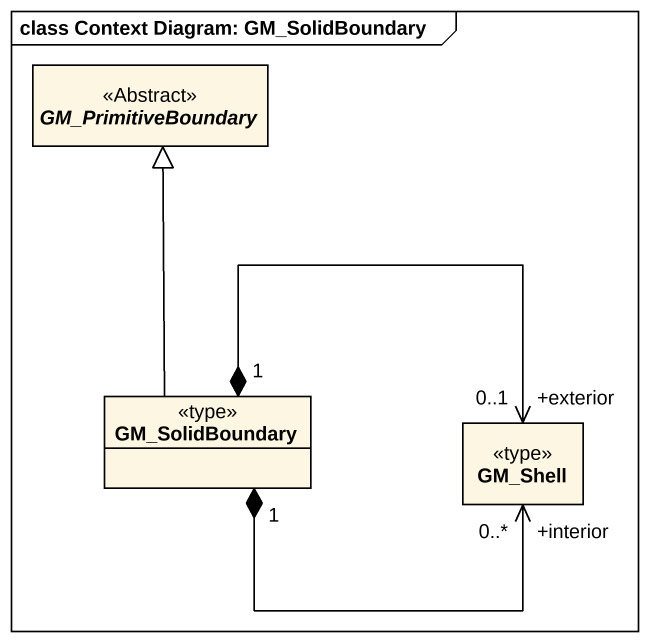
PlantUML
@startuml
mainframe class Context Diagram: GM_SolidBoundary
hide circle
hide empty members
abstract class GM_PrimitiveBoundary <<Abstract>>
class GM_SolidBoundary <<type>>
class GM_Shell <<type>>
GM_SolidBoundary -up-|> GM_PrimitiveBoundary
GM_SolidBoundary "1" *-right-> "+interior\n0..*" GM_Shell
GM_SolidBoundary "1" *-right-> "+exterior\n0..1" GM_Shell
@enduml
